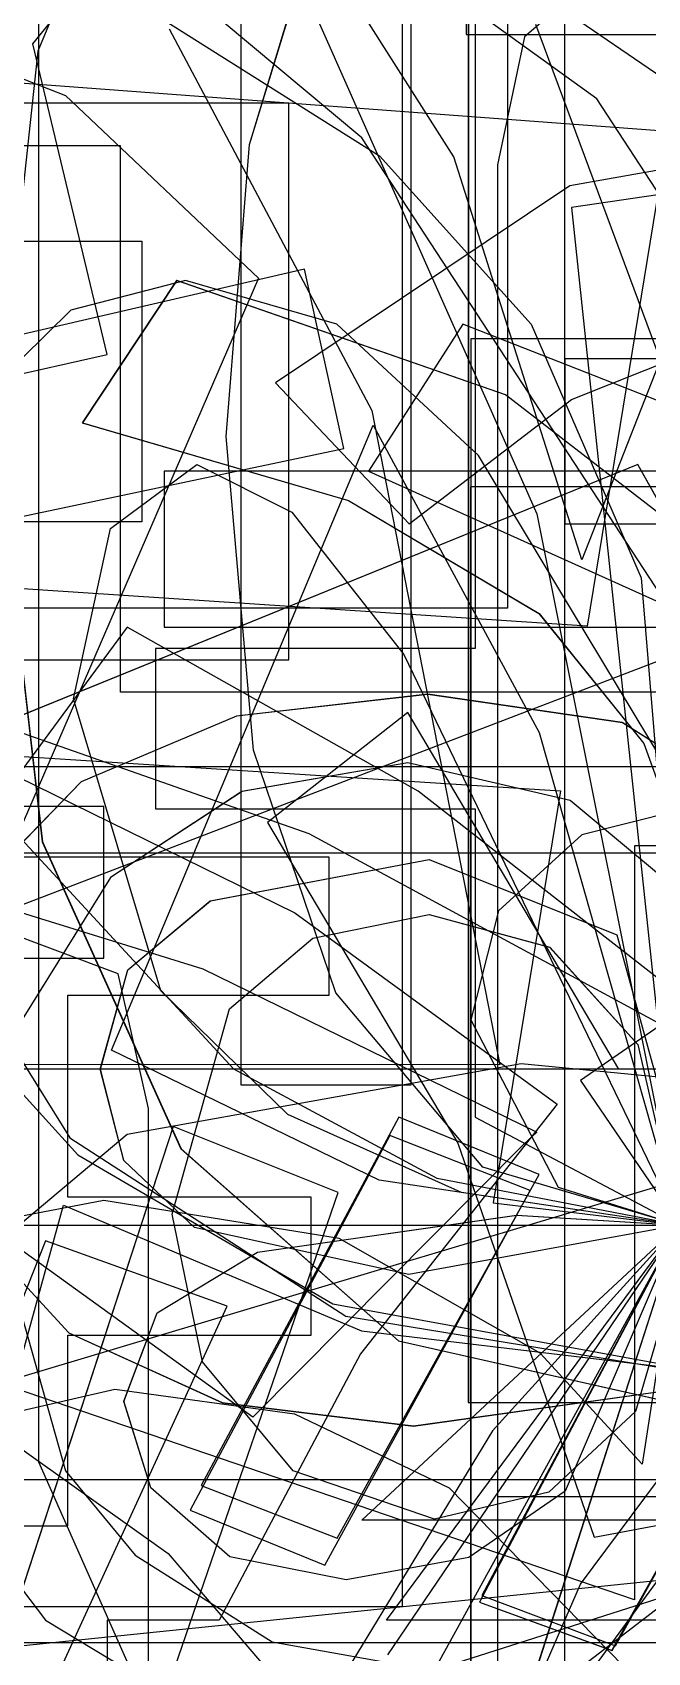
# Model space of a CAD drawing. Extents: x -353 to 646, y -933 to 332.
# Drawn here: x -1.991 to -0.098, y 318.685 to 323.671 of the extents above; entities that cross this region are included whole.
import ezdxf

# ---------------------------------------------------------------- set-up
doc = ezdxf.new("R2010")
doc.units = 0

msp = doc.modelspace()

# ---------------------------------------------------------------- linework, layer by layer
at = {"layer": 'Layer 1'}
for p, q in [((-0.649393, 325.183), (-0.649393, 319.454465)), ((-0.649393, 325.183), (-0.649393, 319.454465)), ((-0.649393, 325.183), (-0.649393, 319.454465)), ((-0.649111, 325.183), (-0.649111, 319.454465)), ((-0.528608, 324.916653), (-0.528602, 321.899)), ((-1.34987, 324.813), (-1.34987, 320.431517)), ((-0.825217, 320.432), (-0.825217, 324.813)), ((-1.588627, 324.537286), (-1.974318, 323.612726)), ((-1.588627, 324.537286), (-1.974318, 323.612726)), ((-1.588627, 324.537286), (-1.974318, 323.612726)), ((-1.588627, 324.537286), (-1.974318, 323.612726)), ((-1.588627, 324.537286), (-1.974318, 323.612726)), ((-1.588347, 324.537286), (-1.974286, 323.612726)), ((-1.588347, 324.537286), (-1.974286, 323.612726)), ((-1.588347, 324.537286), (-1.974286, 323.612726)), ((-1.588347, 324.537286), (-1.974286, 323.612726)), ((-1.588347, 324.537286), (-1.974286, 323.612726)), ((-0.628509, 324.454687), (-0.628508, 321.775)), ((-1.989108, 323.635643), (-1.345959, 324.434049)), ((-1.187868, 324.309411), (0.298737, 323.29147)), ((-0.69426, 323.28733), (-1.309575, 324.257612)), ((-0.655884, 324.144), (-0.655884, 323.664)), ((-1.9716, 319.271), (-1.9716, 324.14)), ((-0.253895, 323.466569), (-1.174046, 324.12951)), ((-0.352217, 318.359508), (-0.352213, 324.081)), ((-1.322705, 323.326088), (-1.105182, 324.040008)), ((-1.322705, 323.326088), (-1.105182, 324.040008)), ((-1.322705, 323.326088), (-1.105182, 324.040008)), ((-1.322599, 323.326088), (-1.105182, 324.040008)), ((-1.322599, 323.326088), (-1.105182, 324.040008)), ((-1.322564, 323.326088), (-1.1049, 324.040008)), ((-1.322564, 323.326088), (-1.1049, 324.040008)), ((-1.322458, 323.326088), (-1.1049, 324.040008)), ((-1.322458, 323.326088), (-1.1049, 324.040008)), ((-1.322458, 323.326088), (-1.1049, 324.040008)), ((-0.977327, 323.345848), (-1.737773, 323.982893)), ((-0.852875, 323.953436), (-0.852875, 318.826)), ((-1.177714, 323.857122), (-0.438575, 322.189192)), ((-0.228032, 323.870786), (-0.476564, 323.656615)), ((-1.584961, 323.708435), (-0.922692, 323.291311)), ((0.16126, 322.071822), (-0.441954, 323.694847)), ((-2.365306, 323.66352), (-1.888915, 323.476336)), ((-1.570385, 323.681879), (-0.946281, 322.506988)), ((-0.655884, 323.664), (2.34809, 323.664)), ((-0.476564, 323.656615), (-0.559361, 323.263162)), ((-1.974286, 323.612726), (-2.102838, 322.420626)), ((-1.974286, 323.612726), (-2.102838, 322.420626)), ((-1.974286, 323.612726), (-2.102838, 322.420626)), ((-1.974286, 323.612726), (-2.102838, 322.420626)), ((-1.974286, 323.612726), (-2.102838, 322.420626)), ((-1.974318, 323.612726), (-2.102835, 322.420626)), ((-1.974318, 323.612726), (-2.102835, 322.420626)), ((-1.974318, 323.612726), (-2.102835, 322.420626)), ((-1.974318, 323.612726), (-2.102835, 322.420626)), ((-1.974318, 323.612726), (-2.102835, 322.420626)), ((-1.761073, 322.679193), (-1.989108, 323.635643)), ((-2.848746, 323.577162), (-0.034426, 323.366624)), ((-2.848746, 323.577162), (-0.034426, 323.366624)), ((0.30029, 323.57746), (-0.300278, 322.04753)), ((-1.2017, 323.453), (-2.56201, 323.453)), ((-1.888915, 323.476336), (-1.294836, 322.914503)), ((-1.201702, 321.740248), (-1.2017, 323.453)), ((0.290124, 322.63091), (-0.253895, 323.466569)), ((0.808002, 323.401047), (-0.336407, 323.198941)), ((-0.003661, 321.857688), (-0.977327, 323.345848)), ((-0.034426, 323.366624), (-0.283064, 321.843754)), ((-0.034426, 323.366624), (-0.283064, 321.843754)), ((-1.71958, 323.322), (-2.29277, 323.322)), ((-1.71958, 321.64), (-1.71958, 323.322)), ((-1.395024, 322.427388), (-1.322705, 323.326088)), ((-1.395024, 322.427388), (-1.322599, 323.326088)), ((-1.395024, 322.427388), (-1.322458, 323.326088)), ((-1.395024, 322.427388), (-1.322458, 323.326088)), ((-1.395024, 322.427388), (-1.322599, 323.326088)), ((-1.395024, 322.427388), (-1.322705, 323.326088)), ((-1.395024, 322.427388), (-1.322564, 323.326088)), ((-1.395024, 322.427388), (-1.322705, 323.326088)), ((-1.395024, 322.427388), (-1.322564, 323.326088)), ((-1.395024, 322.427388), (-1.322458, 323.326088)), ((-0.922692, 323.291311), (-0.455791, 322.772587)), ((-0.300278, 322.04753), (-0.69426, 323.28733)), ((-0.559361, 323.263162), (-0.559364, 317.669)), ((-0.336407, 323.198941), (-1.242908, 322.592763)), ((0.255401, 323.218161), (-0.331621, 323.131801)), ((0.255401, 323.218161), (-0.331621, 323.131801)), ((0.255411, 323.218161), (-0.331611, 323.131801)), ((0.255689, 323.218161), (-0.331333, 323.131801)), ((-0.331621, 323.131801), (0, 320)), ((-0.331621, 323.131801), (0, 320)), ((-0.331611, 323.131801), (0, 320)), ((-0.331333, 323.131801), (0, 320)), ((-2.56201, 323.028), (-1.65382, 323.028)), ((-1.65382, 323.028), (-1.653822, 322.16471)), ((-1.15345, 322.942143), (-2.488219, 322.633992)), ((-1.294836, 322.914503), (-2.165209, 320.904803)), ((-1.519479, 322.907217), (-1.87268, 322.815742)), ((-1.547144, 322.907538), (-1.837268, 322.468965)), ((-1.546855, 322.907538), (-1.837261, 322.468965)), ((-0.534564, 322.555289), (-1.547144, 322.907538)), ((-0.534422, 322.555289), (-1.546855, 322.907538)), ((-1.054165, 322.772597), (-1.519479, 322.907217)), ((-1.032377, 322.389835), (-1.15345, 322.942143)), ((-1.87268, 322.815742), (-2.151374, 322.541175)), ((-0.618062, 322.368737), (-1.054165, 322.772597)), ((-0.666326, 322.773), (-0.956733, 322.32043)), ((-0.666326, 322.773), (-0.956733, 322.32043)), ((-0.666326, 322.773), (-0.95645, 322.32043)), ((0.239994, 322.416375), (-0.666326, 322.773)), ((0.240065, 322.416375), (-0.666326, 322.773)), ((0.239853, 322.416375), (-0.666326, 322.773)), ((-0.455791, 322.772587), (-0.117407, 321.992243)), ((-0.331331, 322.541116), (0.221083, 322.76132)), ((1.34987, 322.728), (-0.642055, 322.728)), ((-0.642055, 322.728), (-0.642055, 316.999294)), ((1.35015, 322.728), (-0.642055, 322.728)), ((-0.642055, 322.728), (-0.642055, 316.999294)), ((1.35015, 322.728), (-0.642055, 322.728)), ((-0.642055, 322.728), (-0.642055, 316.999294)), ((1.34987, 322.728), (-0.642055, 322.728)), ((-0.642055, 322.728), (-0.642055, 316.999294)), ((-2.303221, 322.55812), (-1.761073, 322.679193)), ((1.54347, 322.666), (-0.352213, 322.666)), ((-0.352213, 322.666), (-0.352213, 322.158)), ((-1.242908, 322.592763), (-0.831711, 322.157859)), ((0.161996, 322.016563), (-0.534564, 322.555289)), ((0.161995, 322.016563), (-0.534422, 322.555289)), ((-0.946281, 322.506988), (-0.552581, 320.493898)), ((-0.831711, 322.157859), (-0.331331, 322.541116)), ((-1.837268, 322.468965), (-1.018012, 322.230593)), ((-1.837261, 322.468965), (-1.017864, 322.230593)), ((-1.74724, 320.538762), (-0.942625, 322.462102)), ((-0.942625, 322.462102), (-0.431521, 321.515812)), ((-2.102838, 322.420626), (-1.96028, 321.180085)), ((-2.102838, 322.420626), (-1.96028, 321.180085)), ((-2.102838, 322.420626), (-1.960422, 321.180085)), ((-2.102838, 322.420626), (-1.960422, 321.180085)), ((-2.102838, 322.420626), (-1.96028, 321.180085)), ((-2.102835, 322.420626), (-1.96056, 321.180085)), ((-2.102835, 322.420626), (-1.960419, 321.180085)), ((-2.102835, 322.420626), (-1.960419, 321.180085)), ((-2.102835, 322.420626), (-1.96056, 321.180085)), ((-2.102835, 322.420626), (-1.96056, 321.180085)), ((-1.310499, 321.462333), (-1.395024, 322.427388)), ((-1.310393, 321.462333), (-1.395024, 322.427388)), ((-1.310393, 321.462333), (-1.395024, 322.427388)), ((-1.310393, 321.462333), (-1.395024, 322.427388)), ((-1.310393, 321.462333), (-1.395024, 322.427388)), ((-1.310499, 321.462333), (-1.395024, 322.427388)), ((-1.310499, 321.462333), (-1.395024, 322.427388)), ((-1.310499, 321.462333), (-1.395024, 322.427388)), ((-1.310499, 321.462333), (-1.395024, 322.427388)), ((-1.310393, 321.462333), (-1.395024, 322.427388)), ((-2.087566, 322.167127), (-1.032377, 322.389835)), ((-0.045787, 321.418957), (-0.618062, 322.368737)), ((-0.127842, 322.341097), (-3.225232, 321.080977)), ((-0.127562, 322.341097), (-3.225232, 321.080977)), ((-1.750623, 322.144323), (-1.485052, 322.341032)), ((0.449018, 322.320916), (-1.58496, 322.32)), ((-1.58496, 322.32), (-1.58496, 321.84)), ((-1.485052, 322.341032), (-1.192846, 322.194718)), ((-0.956733, 322.32043), (0.438506, 321.692062)), ((-0.956733, 322.32043), (0.43847, 321.692062)), ((-0.95645, 322.32043), (0.4385, 321.692062)), ((0.162, 321.82322), (-0.127842, 322.341097)), ((0.16228, 321.82322), (-0.127562, 322.341097)), ((0, 322.272), (-0.642337, 322.272)), ((-0.642337, 322.272), (-0.642337, 317.435)), ((-1.018012, 322.230593), (-0.431798, 321.881943)), ((-1.017864, 322.230593), (-0.431511, 321.881943)), ((-1.653822, 322.16471), (-2.56201, 322.165)), ((-1.192846, 322.194718), (-0.847936, 321.755774)), ((-0.438575, 322.189192), (0, 320)), ((-0.352213, 322.158), (1.54347, 322.158)), ((-1.864641, 321.61939), (-1.750623, 322.144323)), ((-0.283064, 321.843754), (-2.544794, 321.992485)), ((-0.283064, 321.843754), (-2.544794, 321.992485)), ((-0.117407, 321.992243), (0, 320.58)), ((-0.528602, 321.899), (-2.44489, 321.899)), ((-0.431798, 321.881943), (-0.108936, 321.482317)), ((-0.431511, 321.881943), (-0.108684, 321.482317)), ((-3.22523, 320.525), (0.162, 321.82322)), ((-3.22523, 320.525), (0.16228, 321.82322)), ((-1.69898, 321.84), (-2.037364, 321.380825)), ((-0.803627, 321.336125), (-1.69898, 321.84)), ((-1.58496, 321.84), (1.49888, 321.84)), ((1.712532, 321.840251), (-0.303658, 320.445511)), ((-0.628508, 321.775), (-1.61233, 321.775)), ((-1.61233, 321.775), (-1.61233, 321.281)), ((-0.847936, 321.755774), (-0.000002, 320.000002)), ((-3.02147, 321.74), (-1.201702, 321.740248)), ((-1.138651, 321.204777), (-2.27216, 321.601825)), ((-1.595401, 320.721642), (-1.864641, 321.61939)), ((2.375749, 321.639879), (-1.71958, 321.64)), ((-0.773571, 321.634), (-1.363274, 321.566549)), ((-0.773571, 321.634), (-1.363274, 321.566549)), ((-0.773571, 321.634), (-1.363274, 321.566549)), ((-0.773571, 321.634), (-1.363274, 321.566549)), ((-0.773573, 321.633541), (-1.36317, 321.56609)), ((-0.773573, 321.633541), (-1.36317, 321.56609)), ((-0.773573, 321.633541), (-1.36317, 321.56609)), ((-0.175261, 321.546229), (-0.773573, 321.633541)), ((-0.175261, 321.546229), (-0.773573, 321.633541)), ((-0.175261, 321.546229), (-0.773573, 321.633541)), ((-0.175295, 321.5465), (-0.773571, 321.634)), ((-0.175295, 321.5465), (-0.773571, 321.634)), ((-0.175295, 321.5465), (-0.773571, 321.634)), ((-0.175295, 321.5465), (-0.773571, 321.634)), ((-1.36317, 321.56609), (-1.840373, 321.364019)), ((-1.36317, 321.56609), (-1.840373, 321.364019)), ((-1.36317, 321.56609), (-1.840373, 321.364019)), ((-1.363274, 321.566549), (-1.840371, 321.364478)), ((-1.363274, 321.566549), (-1.840371, 321.364478)), ((-1.363274, 321.566549), (-1.840371, 321.364478)), ((-1.363274, 321.566549), (-1.840371, 321.364478)), ((-0.83566, 321.57784), (-1.267177, 321.239456)), ((-0.186549, 320.48), (-0.83566, 321.57784)), ((-0.431521, 321.515812), (0, 320)), ((0.238195, 321.285), (-0.175295, 321.5465)), ((0.238195, 321.285), (-0.175295, 321.5465)), ((0.238195, 321.285), (-0.175295, 321.5465)), ((0.238195, 321.285), (-0.175295, 321.5465)), ((0.238477, 321.284715), (-0.175261, 321.546229)), ((0.238477, 321.284715), (-0.175261, 321.546229)), ((0.238477, 321.284715), (-0.175261, 321.546229)), ((-2.572169, 321.477712), (-0.366039, 321.336319)), ((-2.572169, 321.477712), (-0.366039, 321.336319)), ((-1.05664, 320.714868), (-1.310499, 321.462333)), ((-1.05664, 320.714868), (-1.310499, 321.462333)), ((-1.05664, 320.714868), (-1.310499, 321.462333)), ((-1.05664, 320.714868), (-1.310499, 321.462333)), ((-1.05664, 320.714868), (-1.310499, 321.462333)), ((-1.05664, 320.714868), (-1.310393, 321.462333)), ((-1.05664, 320.714868), (-1.310393, 321.462333)), ((-1.05664, 320.714868), (-1.310393, 321.462333)), ((-1.05664, 320.714868), (-1.310393, 321.462333)), ((-1.05664, 320.714868), (-1.310393, 321.462333)), ((-0.108936, 321.482317), (0.079306, 320.959924)), ((-0.108684, 321.482317), (0.079311, 320.959924)), ((-2.44489, 321.412), (1.92645, 321.412)), ((-0.835658, 321.422768), (-1.345951, 321.33468)), ((-0.835653, 321.422768), (-1.345839, 321.33468)), ((-0.336055, 321.307022), (-0.835658, 321.422768)), ((-0.335943, 321.307022), (-0.835653, 321.422768)), ((-1.840371, 321.364478), (-2.200663, 320.994097)), ((-1.840371, 321.364478), (-2.200663, 320.994097)), ((-1.840371, 321.364478), (-2.200663, 320.994097)), ((-1.840371, 321.364478), (-2.200663, 320.994097)), ((-1.840373, 321.364019), (-2.200418, 320.993638)), ((-1.840373, 321.364019), (-2.200418, 320.993638)), ((-1.840373, 321.364019), (-2.200418, 320.993638)), ((-2.037364, 321.380825), (-1.183503, 320.961302)), ((-1.345951, 321.33468), (-1.750622, 321.070273)), ((-1.345839, 321.33468), (-1.750617, 321.070273)), ((-0.017498, 320.722), (-0.803627, 321.336125)), ((-0.366039, 321.336319), (-0.572908, 320.069139)), ((-0.366039, 321.336319), (-0.572908, 320.069139)), ((0.079306, 320.959924), (-0.336055, 321.307022)), ((0.079311, 320.959924), (-0.335943, 321.307022)), ((-1.77123, 321.288), (-3.57011, 321.288)), ((-1.77123, 320.822), (-1.77123, 321.288)), ((-1.61233, 321.281), (-0.628508, 321.281)), ((-0.628508, 321.281), (-0.628508, 320.332)), ((-0.010442, 321.274232), (-0.300284, 321.201701)), ((-0.010442, 321.274232), (-0.300284, 321.201701)), ((-0.010442, 321.274232), (-0.300284, 321.201701)), ((-0.010442, 321.274232), (-0.300284, 321.201701)), ((-0.010442, 321.274232), (-0.300284, 321.201701)), ((-0.010442, 321.274232), (-0.300284, 321.201701)), ((-0.010442, 321.274232), (-0.300284, 321.201701)), ((-1.37075, 320.48006), (-2.062229, 321.228547)), ((-1.267177, 321.239456), (-0.681108, 320.252807)), ((-0.02398, 320.600505), (-1.138651, 321.204777)), ((-0.300284, 321.201701), (-0.556683, 320.967703)), ((-0.300284, 321.201701), (-0.556683, 320.967703)), ((-0.300284, 321.201701), (-0.556683, 320.967703)), ((-0.300284, 321.201701), (-0.556683, 320.967703)), ((-0.300284, 321.201701), (-0.556683, 320.967703)), ((-0.300284, 321.201701), (-0.556683, 320.967703)), ((-0.300284, 321.201701), (-0.556683, 320.967703)), ((-1.96056, 321.180085), (-1.533593, 320.234816)), ((-1.96056, 321.180085), (-1.533593, 320.234816)), ((-1.96056, 321.180085), (-1.533593, 320.234816)), ((-1.960422, 321.180085), (-1.533314, 320.234816)), ((-1.960422, 321.180085), (-1.533314, 320.234816)), ((-1.960419, 321.180085), (-1.533311, 320.234816)), ((-1.960419, 321.180085), (-1.533311, 320.234816)), ((-1.96028, 321.180085), (-1.533032, 320.234816)), ((-1.96028, 321.180085), (-1.533032, 320.234816)), ((-1.96028, 321.180085), (-1.533032, 320.234816)), ((0.369711, 321.167), (-0.138007, 321.167)), ((-0.138007, 321.167), (-0.138007, 318.847)), ((-1.07724, 321.133), (-3.14903, 321.133)), ((-2.562002, 321.128821), (-1.466627, 320.788673)), ((-2.29277, 321.146), (0, 321.146)), ((-1.443566, 320.997937), (-0.770184, 321.125784)), ((-1.443566, 320.997937), (-0.770184, 321.125784)), ((-1.443566, 320.997937), (-0.770184, 321.125784)), ((-1.443566, 320.997937), (-0.770184, 321.125784)), ((-1.443283, 320.997937), (-0.770184, 321.125784)), ((-1.443283, 320.997937), (-0.770184, 321.125784)), ((-1.443283, 320.997937), (-0.770184, 321.125784)), ((-1.07724, 320.708), (-1.07724, 321.133)), ((-0.770184, 321.125784), (-0.192475, 320.893586)), ((-0.770184, 321.125784), (-0.192475, 320.893586)), ((-0.770184, 321.125784), (-0.192581, 320.893586)), ((-0.770184, 321.125784), (-0.192581, 320.893586)), ((-0.770184, 321.125784), (-0.192475, 320.893586)), ((-0.770184, 321.125784), (-0.192581, 320.893586)), ((-0.770184, 321.125784), (-0.192581, 320.893586)), ((-1.750622, 321.070273), (-2.022755, 320.632723)), ((-1.750617, 321.070273), (-2.022643, 320.632723)), ((-1.726633, 320.773584), (-2.24451, 320.966906)), ((-1.697319, 320.785671), (-1.443566, 320.997937)), ((-1.697319, 320.785671), (-1.443566, 320.997937)), ((-1.697319, 320.785671), (-1.443566, 320.997937)), ((-1.697319, 320.785671), (-1.443566, 320.997937)), ((-1.697141, 320.785671), (-1.443283, 320.997937)), ((-1.697141, 320.785671), (-1.443283, 320.997937)), ((-1.697141, 320.785671), (-1.443283, 320.997937)), ((-1.183503, 320.961302), (-0.376204, 320.372445)), ((-1.127547, 320.883453), (-0.770184, 320.956019)), ((-1.127443, 320.883453), (-0.770186, 320.956019)), ((-0.770186, 320.956019), (-0.398853, 320.855901)), ((-0.770184, 320.956019), (-0.399062, 320.855901)), ((-0.556683, 320.967703), (-0.642055, 320.631895)), ((-0.556683, 320.967703), (-0.642055, 320.631895)), ((-0.556683, 320.967703), (-0.642055, 320.631895)), ((-0.556683, 320.967703), (-0.642055, 320.631895)), ((-0.556683, 320.967703), (-0.642055, 320.631895)), ((-0.556683, 320.967703), (-0.642055, 320.631895)), ((-0.556683, 320.967703), (-0.642055, 320.631895)), ((-2.479032, 320.908183), (-1.851441, 320.216669)), ((-2.263487, 320.889859), (-1.875361, 320.269291)), ((-1.384583, 320.665895), (-1.127443, 320.883453)), ((-1.384581, 320.665895), (-1.127547, 320.883453)), ((-0.399062, 320.855901), (-0.127847, 320.555546)), ((-0.398853, 320.855901), (-0.127849, 320.555546)), ((-0.192581, 320.893586), (0, 320.196991)), ((-0.192581, 320.893586), (0, 320.196991)), ((-0.192581, 320.893586), (0, 320.196991)), ((-0.192581, 320.893586), (0, 320.196991)), ((-0.192475, 320.893586), (0, 320.196991)), ((-0.192475, 320.893586), (0, 320.196991)), ((-0.192475, 320.893586), (0, 320.196991)), ((-3.52552, 320.822), (-1.77123, 320.822)), ((-2.092671, 319.51345), (2.17537, 320.791)), ((-1.78195, 320.48006), (-1.697319, 320.785671)), ((-1.78195, 320.48006), (-1.697319, 320.785671)), ((-1.78195, 320.48006), (-1.697319, 320.785671)), ((-1.78195, 320.48006), (-1.697319, 320.785671)), ((-1.781667, 320.48006), (-1.697141, 320.785671)), ((-1.781667, 320.48006), (-1.697141, 320.785671)), ((-1.781667, 320.48006), (-1.697141, 320.785671)), ((-1.6335, 320.359), (-1.726633, 320.773584)), ((-1.466627, 320.788673), (-0.438562, 320.286388)), ((-1.88186, 320.086), (-1.88186, 320.708)), ((-1.88186, 320.708), (-1.07724, 320.708)), ((-1.2053, 320.340219), (-1.595401, 320.721642)), ((-0.604308, 320.178682), (-1.05664, 320.714868)), ((-0.604308, 320.178682), (-1.05664, 320.714868)), ((-0.604202, 320.178682), (-1.05664, 320.714868)), ((-0.604202, 320.178682), (-1.05664, 320.714868)), ((-0.604308, 320.178682), (-1.05664, 320.714868)), ((-0.604308, 320.178682), (-1.05664, 320.714868)), ((-0.604202, 320.178682), (-1.05664, 320.714868)), ((-0.604308, 320.178682), (-1.05664, 320.714868)), ((-0.604202, 320.178682), (-1.05664, 320.714868)), ((-0.604202, 320.178682), (-1.05664, 320.714868)), ((-1.56097, 320.034), (-1.384581, 320.665895)), ((-1.56069, 320.034), (-1.384583, 320.665895)), ((-0.642055, 320.631895), (-0.372815, 320.117404)), ((-0.642055, 320.631895), (-0.372815, 320.117404)), ((-0.642055, 320.631895), (-0.372815, 320.117404)), ((-0.642055, 320.631895), (-0.372815, 320.117404)), ((-0.642055, 320.631895), (-0.372815, 320.117404)), ((-0.642055, 320.631895), (-0.372815, 320.117404)), ((-0.642055, 320.631895), (-0.372815, 320.117404)), ((-0.127849, 320.555546), (0, 320)), ((-0.127847, 320.555546), (0, 320)), ((-0.923785, 320.138254), (-1.74724, 320.538762)), ((2.17875, 320.48), (-2.69353, 320.48)), ((-0.552581, 320.493898), (-2.05119, 320.494)), ((-1.709384, 320.199496), (-1.78195, 320.48006)), ((-1.709384, 320.199496), (-1.78195, 320.48006)), ((-1.709384, 320.199496), (-1.78195, 320.48006)), ((-1.709384, 320.199496), (-1.78195, 320.48006)), ((-1.709242, 320.199496), (-1.781667, 320.48006)), ((-1.709242, 320.199496), (-1.781667, 320.48006)), ((-1.709242, 320.199496), (-1.781667, 320.48006)), ((-0.487115, 320.497), (-1.699255, 320.279407)), ((-0.486833, 320.497), (-1.698973, 320.279407)), ((-0.745066, 320.144145), (-1.37075, 320.48006)), ((0.514385, 320.3995), (-0.487115, 320.497)), ((0.514526, 320.3995), (-0.486833, 320.497)), ((1.49888, 320.48), (-0.186549, 320.48)), ((-1.34987, 320.431517), (-0.825217, 320.432)), ((-0.303658, 320.445511), (0, 320)), ((-1.6335, 317.255), (-1.6335, 320.359)), ((-0.376204, 320.372445), (-0.981465, 319.604308)), ((-1.557584, 320.30395), (-2.151379, 318.48757)), ((-1.557301, 320.30395), (-2.151378, 318.48757)), ((-1.557584, 320.30395), (-2.151097, 318.48757)), ((-1.049866, 320.100191), (-1.557584, 320.30395)), ((-1.049866, 320.100191), (-1.557584, 320.30395)), ((-1.049583, 320.100191), (-1.557301, 320.30395)), ((-0.863317, 320.332), (-1.47122, 319.199)), ((-0.669995, 320.100189), (-1.2053, 320.340219)), ((-0.431517, 320.156), (-0.863317, 320.332)), ((-0.628508, 320.332), (0, 320)), ((-1.699255, 320.279407), (-2.115815, 319.929699)), ((-1.698973, 320.279407), (-2.115674, 319.929699)), ((-1.875361, 320.269291), (-1.026578, 319.720228)), ((-0.890975, 320.276295), (-1.505655, 319.123135)), ((-0.890975, 320.276295), (-1.505655, 319.123135)), ((-0.459458, 320.106962), (-0.890975, 320.276295)), ((-0.459458, 320.106962), (-0.890975, 320.276295)), ((-0.681108, 320.252807), (-0.262467, 319.040096)), ((-0.438562, 320.286388), (-0.479766, 320.248288)), ((-1.851441, 320.216669), (-1.066792, 319.758413)), ((-1.533593, 320.234816), (-0.864375, 319.644267)), ((-1.533593, 320.234816), (-0.864375, 319.644267)), ((-1.533593, 320.234816), (-0.864375, 319.644267)), ((-1.533314, 320.234816), (-0.864236, 319.644267)), ((-1.533314, 320.234816), (-0.864236, 319.644267)), ((-1.533311, 320.234816), (-0.864092, 319.644267)), ((-1.533311, 320.234816), (-0.864092, 319.644267)), ((-1.533032, 320.234816), (-0.863954, 319.644267)), ((-1.533032, 320.234816), (-0.863954, 319.644267)), ((-1.533032, 320.234816), (-0.863954, 319.644267)), ((-0.479766, 320.248288), (-1.312039, 319.409242)), ((-1.491826, 319.993227), (-1.709384, 320.199496)), ((-1.491826, 319.993227), (-1.709384, 320.199496)), ((-1.491826, 319.993227), (-1.709384, 320.199496)), ((-1.491826, 319.993227), (-1.709384, 320.199496)), ((-1.491825, 319.993227), (-1.709242, 320.199496)), ((-1.491825, 319.993227), (-1.709242, 320.199496)), ((-1.491825, 319.993227), (-1.709242, 320.199496)), ((-1.053249, 319.03644), (-0.431517, 320.156)), ((0, 320), (-0.604308, 320.178682)), ((0, 320), (-0.604308, 320.178682)), ((0, 320), (-0.604308, 320.178682)), ((0, 320), (-0.604308, 320.178682)), ((0, 320), (-0.604308, 320.178682)), ((0, 320), (-0.604202, 320.178682)), ((0, 320), (-0.604202, 320.178682)), ((0, 320), (-0.604202, 320.178682)), ((0, 320), (-0.604202, 320.178682)), ((0, 320), (-0.604202, 320.178682)), ((-1.091353, 318.953802), (-0.459458, 320.106962)), ((-1.091071, 318.953802), (-0.459458, 320.106962)), ((0, 320), (-0.923785, 320.138254)), ((0, 320), (-0.745066, 320.144145)), ((-0.372815, 320.117404), (0, 320)), ((-0.372815, 320.117404), (0, 320)), ((-0.372815, 320.117404), (0, 320)), ((-0.372815, 320.117404), (0, 320)), ((-0.372815, 320.117404), (0, 320)), ((-0.372815, 320.117404), (0, 320)), ((-0.372815, 320.117404), (0, 320)), ((-1.77123, 320.076), (-2.848647, 319.870472)), ((-1.77123, 320.076), (-2.848647, 319.870472)), ((-1.77123, 320.076), (-2.848647, 319.870472)), ((-1.77123, 320.076), (-2.848647, 319.870472)), ((-2.234071, 318.833013), (-1.895687, 320.062093)), ((-1.895687, 320.062093), (-0.978219, 319.674567)), ((-1.13256, 320.086), (-1.88186, 320.086)), ((-1.046975, 319.95875), (-1.77123, 320.076)), ((-1.046975, 319.95875), (-1.77123, 320.076)), ((-1.046975, 319.95875), (-1.77123, 320.076)), ((-1.046975, 319.95875), (-1.77123, 320.076)), ((-1.685148, 318.252761), (-1.049866, 320.100191)), ((-1.685148, 318.252761), (-1.049866, 320.100191)), ((-1.685147, 318.252761), (-1.049583, 320.100191)), ((-1.13256, 319.662), (-1.13256, 320.086)), ((0, 320), (-0.669995, 320.100189)), ((-0.572908, 320.069139), (0, 320)), ((-0.572908, 320.069139), (0, 320)), ((-2.210188, 320.028121), (-1.878471, 319.66917)), ((-2.210188, 320.028121), (-1.878471, 319.66917)), ((-2.210188, 320.028121), (-1.878471, 319.66917)), ((-2.210188, 320.028121), (-1.878471, 319.66917)), ((-2.209943, 320.027662), (-1.878473, 319.668711)), ((-2.209943, 320.027662), (-1.878473, 319.668711)), ((-2.209943, 320.027662), (-1.878473, 319.668711)), ((-2.113277, 320.037903), (-1.888911, 319.24373)), ((-2.113272, 320.037903), (-1.888906, 319.24373)), ((-1.46766, 319.57975), (-1.56097, 320.034)), ((-1.46752, 319.57975), (-1.56069, 320.034)), ((-1.298499, 319.917027), (-0.500657, 320.031045)), ((-1.29822, 319.917), (-0.50038, 320.031)), ((-0.500657, 320.031045), (0.000005, 320.000001)), ((-0.50038, 320.031), (0, 320)), ((-3.24612, 320), (-0.559364, 320)), ((-1.312039, 319.409242), (-2.06841, 319.955)), ((-2.05119, 320), (0, 320)), ((-0.832273, 319.848165), (-1.491826, 319.993227)), ((-0.832273, 319.848165), (-1.491826, 319.993227)), ((-0.832273, 319.848165), (-1.491826, 319.993227)), ((-0.832273, 319.848165), (-1.491826, 319.993227)), ((-0.83199, 319.848165), (-1.491825, 319.993227)), ((-0.83199, 319.848165), (-1.491825, 319.993227)), ((-0.83199, 319.848165), (-1.491825, 319.993227)), ((0, 320), (-1.18138, 317.85568)), ((-0.428131, 319.606), (-1.046975, 319.95875)), ((-0.428131, 319.606), (-1.046975, 319.95875)), ((-0.428131, 319.606), (-1.046975, 319.95875)), ((-0.428131, 319.606), (-1.046975, 319.95875)), ((-0.977053, 319.092), (0, 320)), ((-0.901135, 318.784), (0, 320)), ((0, 320), (-0.897748, 318.67751)), ((0, 320), (-0.832273, 319.848165)), ((0, 320), (-0.832273, 319.848165)), ((0, 320), (-0.832273, 319.848165)), ((0, 320), (-0.832273, 319.848165)), ((0, 320), (-0.83199, 319.848165)), ((0, 320), (-0.83199, 319.848165)), ((0, 320), (-0.83199, 319.848165)), ((0, 320), (-0.61468, 318.83979)), ((0, 320), (-0.61468, 318.83979)), ((0, 320), (-0.607906, 318.86039)), ((0, 320), (-0.580531, 318.19773)), ((0, 320), (-0.580248, 318.19773)), ((0, 320), (-0.580248, 318.19773)), ((0, 320), (-0.574957, 319.367258)), ((0, 320), (-0.574957, 319.367258)), ((0, 320), (-0.574957, 319.367258)), ((-0.559364, 320), (-0.559364, 319.165)), ((0, 320), (-0.351295, 319.181627)), ((0, 320), (-0.35126, 319.1815)), ((-0.303954, 318.895531), (0.517877, 320)), ((-0.303954, 318.895531), (0.517877, 320)), ((-0.303954, 318.895531), (0.517877, 320)), ((0, 320), (-0.113735, 319.265)), ((0, 320), (-0.113735, 319.265)), ((0, 320), (-0.113735, 319.265)), ((0, 320), (-0.113735, 319.265)), ((-1.95072, 319.95174), (-2.437553, 318.72577)), ((-1.39135, 319.751), (-1.95072, 319.95174)), ((-1.606615, 319.729773), (-1.298499, 319.917027)), ((-1.60648, 319.729875), (-1.29822, 319.917)), ((0, 319.886), (-0.135184, 319.427)), ((0, 319.886), (-0.134902, 319.426825)), ((-0.207151, 318.691341), (0.417689, 319.81)), ((-0.206869, 318.691341), (0.417689, 319.81)), ((-0.196709, 318.705168), (0.417689, 319.813)), ((-1.066792, 319.758413), (0.196718, 319.526991)), ((-1.943947, 318.549663), (-1.39135, 319.751)), ((-1.70942, 319.458), (-1.60648, 319.729875)), ((-1.709414, 319.457852), (-1.606615, 319.729773)), ((-1.026578, 319.720228), (0.179499, 319.523378)), ((-0.3937, 318.459917), (0.545817, 319.745)), ((-1.88186, 319.075), (-1.881857, 319.661398)), ((-1.881857, 319.661398), (-1.13256, 319.662)), ((-1.878473, 319.668711), (-1.40621, 319.453693)), ((-1.878473, 319.668711), (-1.40621, 319.453693)), ((-1.878473, 319.668711), (-1.40621, 319.453693)), ((-1.878471, 319.66917), (-1.406454, 319.454152)), ((-1.878471, 319.66917), (-1.406454, 319.454152)), ((-1.878471, 319.66917), (-1.406454, 319.454152)), ((-1.878471, 319.66917), (-1.406454, 319.454152)), ((-0.978219, 319.674567), (0.089743, 319.547602)), ((-0.981465, 319.604308), (-1.415914, 318.784095)), ((-0.864375, 319.644267), (0.010157, 319.447417)), ((-0.864375, 319.644267), (0.010157, 319.447417)), ((-0.864375, 319.644267), (0.010157, 319.447417)), ((-0.864236, 319.644267), (0.010156, 319.447417)), ((-0.864236, 319.644267), (0.010156, 319.447417)), ((-0.864092, 319.644267), (0.010439, 319.447417)), ((-0.864092, 319.644267), (0.010439, 319.447417)), ((-0.863954, 319.644267), (0.010438, 319.447417)), ((-0.863954, 319.644267), (0.010438, 319.447417)), ((-0.863954, 319.644267), (0.010438, 319.447417)), ((-0.113735, 319.265), (-0.428131, 319.606)), ((-0.113735, 319.265), (-0.428131, 319.606)), ((-0.113735, 319.265), (-0.428131, 319.606)), ((-0.113735, 319.265), (-0.428131, 319.606)), ((-2.420623, 319.592627), (-1.572758, 318.989977)), ((-1.18787, 319.244), (-1.46766, 319.57975)), ((-1.18787, 319.244), (-1.46752, 319.57975)), ((-0.138007, 318.847), (-2.092671, 319.51345)), ((-2.644984, 319.285221), (-1.736794, 319.495759)), ((-2.644984, 319.285221), (-1.736794, 319.495759)), ((-2.644707, 319.285221), (-1.736799, 319.495759)), ((-2.644707, 319.285221), (-1.736799, 319.495759)), ((-1.736799, 319.495759), (-1.18442, 319.419771)), ((-1.736799, 319.495759), (-1.18442, 319.419771)), ((-1.736794, 319.495759), (-1.18445, 319.419771)), ((-1.736794, 319.495759), (-1.18445, 319.419771)), ((-1.62616, 319.192), (-1.70942, 319.458)), ((-1.626441, 319.191999), (-1.709414, 319.457852)), ((-1.406454, 319.454152), (-0.818441, 319.382432)), ((-1.406454, 319.454152), (-0.818441, 319.382432)), ((-1.406454, 319.454152), (-0.818441, 319.382432)), ((-1.406454, 319.454152), (-0.818441, 319.382432)), ((-0.818441, 319.382432), (0.000003, 319.49645)), ((-0.818441, 319.382432), (0.000003, 319.49645)), ((-0.818441, 319.382432), (0.000003, 319.49645)), ((-0.818441, 319.382432), (0.000003, 319.49645)), ((-0.818163, 319.381973), (-0.000001, 319.495991)), ((-0.818163, 319.381973), (-0.000001, 319.495991)), ((-0.818163, 319.381973), (-0.000001, 319.495991)), ((-0.649393, 319.454465), (1.27423, 319.454)), ((-0.649393, 319.454465), (1.27423, 319.454)), ((-0.649393, 319.454465), (1.27395, 319.454)), ((-0.649111, 319.454465), (1.27451, 319.454)), ((-1.40621, 319.453693), (-0.818163, 319.381973)), ((-1.40621, 319.453693), (-0.818163, 319.381973)), ((-1.40621, 319.453693), (-0.818163, 319.381973)), ((-1.18445, 319.419771), (-0.708094, 319.191806)), ((-1.18445, 319.419771), (-0.708094, 319.191806)), ((-1.18442, 319.419771), (-0.707819, 319.191806)), ((-1.18442, 319.419771), (-0.707819, 319.191806)), ((-0.135184, 319.427), (-0.401637, 319.178125)), ((-0.134902, 319.426825), (-0.401602, 319.178152)), ((-0.574957, 319.367258), (-1.03604, 318.60836)), ((-0.574957, 319.367258), (-1.03604, 318.60836)), ((-0.574957, 319.367258), (-1.03604, 318.60836)), ((-1.26718, 317.683), (-1.9716, 319.271)), ((2.814321, 319.21593), (-2.29954, 319.216)), ((-1.888911, 319.24373), (-1.674987, 318.984932)), ((-1.888906, 319.24373), (-1.6747, 318.984932)), ((-0.752968, 319.095), (-1.18787, 319.244)), ((-0.752968, 319.095214), (-1.18787, 319.244)), ((-1.382848, 318.979662), (-1.626441, 319.191999)), ((-1.382784, 318.979625), (-1.62616, 319.192)), ((-1.47122, 319.199), (-1.053249, 319.03644)), ((-0.401602, 319.178152), (-0.752968, 319.095214)), ((-0.401637, 319.178125), (-0.752968, 319.095)), ((-0.708094, 319.191806), (-0.127563, 318.598011)), ((-0.708094, 319.191806), (-0.127563, 318.598011)), ((-0.707819, 319.191806), (-0.127571, 318.598011)), ((-0.707819, 319.191806), (-0.127571, 318.598011)), ((-0.351295, 319.181627), (-0.648095, 318.977095)), ((-0.35126, 319.1815), (-0.647976, 318.977094)), ((-0.559364, 319.165), (0, 319.165)), ((-1.505655, 319.123135), (-1.091353, 318.953802)), ((-1.505655, 319.123135), (-1.091071, 318.953802)), ((-0.262467, 319.040096), (0.252024, 319.137)), ((-2.36192, 319.075), (-1.88186, 319.075)), ((-2.178821, 319.084619), (-1.950997, 318.784194)), ((-2.178786, 319.084619), (-1.950715, 318.784194)), ((0.966893, 319.092), (-0.977053, 319.092)), ((-1.674987, 318.984932), (-1.252713, 318.718232)), ((-1.6747, 318.984932), (-1.252531, 318.718232)), ((-1.572758, 318.989977), (-0.873483, 318.169947)), ((-1.02559, 318.90893), (-1.382848, 318.979662)), ((-1.02531, 318.909), (-1.382784, 318.979625)), ((-0.648095, 318.977095), (-1.02559, 318.90893)), ((-0.647976, 318.977094), (-1.02531, 318.909)), ((-0.378174, 318.582229), (0.113743, 318.9603)), ((-0.377892, 318.582229), (0.114025, 318.9603)), ((-0.01016, 318.912), (-4.278201, 318.47403)), ((-0.785672, 317.790595), (-0.303954, 318.895531)), ((-0.785672, 317.790595), (-0.303954, 318.895531)), ((-0.785672, 317.790595), (-0.303954, 318.895531)), ((-0.759741, 318.629332), (-0.01411, 318.867527)), ((-0.759454, 318.629332), (-0.013823, 318.867527)), ((-0.607906, 318.86039), (-0.196709, 318.705168)), ((-0.852875, 318.826), (-3.38046, 318.826)), ((-0.61468, 318.83979), (-0.207151, 318.691341)), ((-0.61468, 318.83979), (-0.206869, 318.691341)), ((-1.950997, 318.784194), (-1.541775, 318.538202)), ((-1.950715, 318.784194), (-1.541599, 318.538202)), ((-1.415914, 318.784095), (-1.76078, 318.784)), ((-1.76078, 318.784), (-1.76078, 318.325)), ((0.83199, 318.784), (-0.901135, 318.784)), ((-2.29954, 318.716), (3.08356, 318.716)), ((-1.252713, 318.718232), (-0.759741, 318.629332)), ((-1.252531, 318.718232), (-0.759454, 318.629332))]:
    msp.add_line(p, q, dxfattribs=at)

doc.saveas('drawing.dxf')
